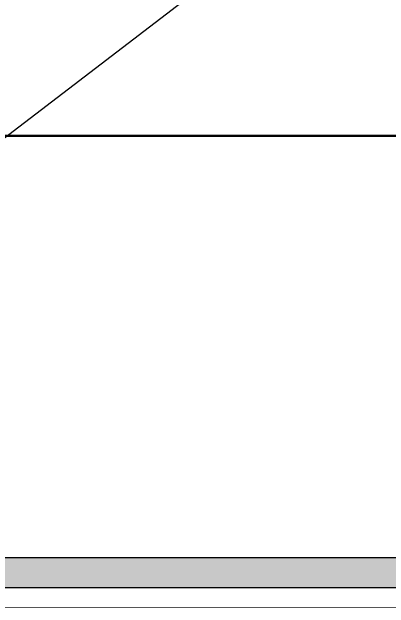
# Model space of a CAD drawing. Header units: centimetres. Extents: x 26200 to 152500, y -600 to 9300.
# Drawn here: x 82227.4 to 82415.5, y 1508.4 to 1805.4 of the extents above; entities that cross this region are included whole.
import ezdxf

# ---------------------------------------------------------------- set-up
doc = ezdxf.new("R2010")
doc.units = ezdxf.units.CM
for name, color, linetype in [('A-ELEV-04', 8, 'Continuous'), ('A-WALL', 8, 'Continuous'), ('A-WALL-HTCH', 8, 'Continuous'), ('A-WALL-PLST', 8, 'Continuous')]:
    doc.layers.add(name, color=color, linetype=linetype)
doc.layers.add('GEB-BEZUG', color=8, linetype='Continuous', lineweight=50, true_color=0xffff00)

msp = doc.modelspace()

# ---------------------------------------------------------------- hatches: boundary and pattern name
at = {"layer": 'A-WALL-HTCH'}
h = msp.add_hatch(dxfattribs=at)
h.set_pattern_fill('DASH', color=256)
h.set_pattern_definition([(0, (74805.6698, 54361.057), (3.175, 3.175), [3.175, -3.175])])
h.paths.add_polyline_path([(82630.86, 1518.62), (82630.86, 1533.62), (82085.86, 1533.62), (82085.86, 1518.62)])
h.paths.add_polyline_path([(83530.86, 1518.62), (83530.86, 1533.62), (82650.86, 1533.62), (82650.86, 1518.62)])
h.paths.add_polyline_path([(83550.86, 1533.62), (83550.86, 1518.62), (83795.86, 1518.62), (83795.86, 1533.62)])

# ---------------------------------------------------------------- linework, layer by layer
at = {"layer": 'A-ELEV-04'}
msp.add_line((82048.36, 1608.62), (83833.36, 2973.62), dxfattribs=at)
at = {"layer": 'A-WALL'}
for p, q in [((82085.86, 1533.62), (82630.86, 1533.62)), ((82085.86, 1518.62), (83795.86, 1518.62))]:
    msp.add_line(p, q, dxfattribs=at)
at = {"layer": 'A-WALL-PLST', "const_width": 0.3}
msp.add_lwpolyline([(82085.86, 1508.62), (87395.86, 1508.59), (87395.86, 1518.59)], dxfattribs=at)
at = {"layer": 'GEB-BEZUG'}
msp.add_lwpolyline([(85450.08, 1743.62), (80303.02, 1743.62)], dxfattribs=at)

doc.saveas('drawing.dxf')
